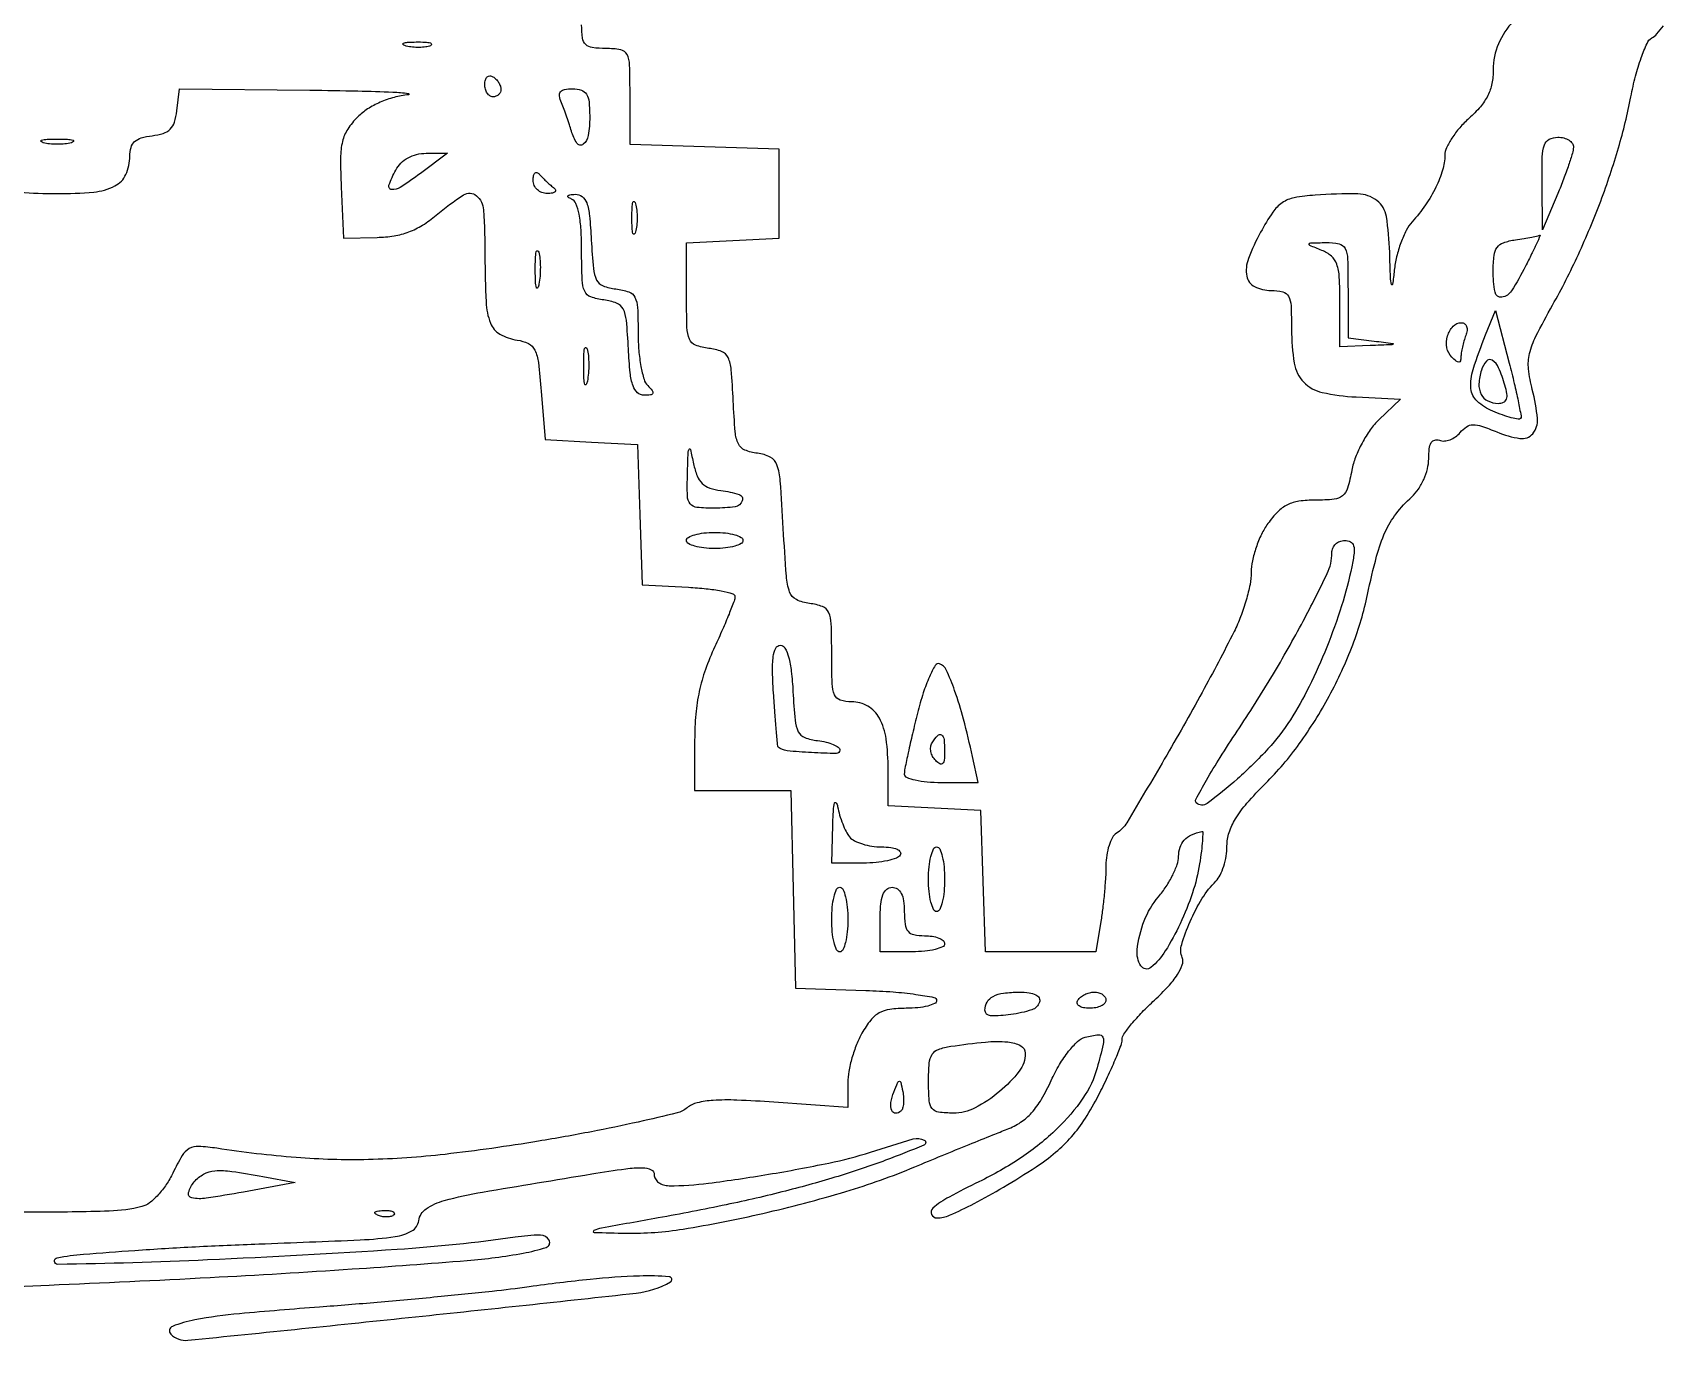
# Model space of a CAD drawing. Extents: x 283 to 3298, y 79 to 3222.
# Drawn here: x 2982.9 to 3185.1, y 1382.8 to 1545 of the extents above; entities that cross this region are included whole.
import ezdxf

# ---------------------------------------------------------------- set-up
doc = ezdxf.new("R2010")
doc.units = 0

msp = doc.modelspace()

# ---------------------------------------------------------------- linework, layer by layer
for points in [[(2956.5, 1388.5), (2985, 1389.688083, 0.002594), (3004.950024, 1390.623459, 0.003764), (3022.550054, 1391.673093, 0.003478), (3036.830459, 1392.73252, 0.024406), (3043.75, 1393.635834, 0.033699), (3046.615365, 1394.355245, 0.460232), (3046.979876, 1395.230108, 0.289847), (3045.891834, 1395.880361, 0.029389), (3042.75, 1395.614828, -0.019492), (3028.14516, 1394.088987, -0.005109), (3004.632547, 1392.796859, -0.00712), (2986.082106, 1392.232001, -0.922476), (2986, 1393.077494, -0.023566), (2989.241817, 1393.502274, -0.003774), (2995.6125, 1393.984922, -0.004168), (3003.130998, 1394.434541, -0.003645), (3011, 1394.781817, 0.001667), (3023.553243, 1395.286063, 0.025177), (3027.899215, 1395.69502, 0.092605), (3029.943198, 1396.392509, 0.233016), (3030.807409, 1397.657342, -0.211984), (3031.733291, 1399.136366, -0.082557), (3033.976208, 1400.162158, -0.023964), (3038.717311, 1401.203892, -0.001651), (3052.25, 1403.458203, -0.005412), (3056.482574, 1404.101974, -0.038169), (3058.55914, 1404.234678, -0.109768), (3059.606673, 1403.988142, -0.287823), (3060, 1403.361467, 0.134187), (3060.141891, 1402.842281, 0.100453), (3060.540793, 1402.399931, 0.087235), (3061.137487, 1402.102264, 0.072302), (3061.840996, 1402, 0.032009), (3066.729636, 1402.313283, 0.009388), (3074.176172, 1403.414112, 0.009625), (3081.655222, 1404.812142, 0.026883), (3086.813879, 1406.172286, -0.006709), (3092.101628, 1407.797147, -0.198197), (3093.470201, 1407.650687, -0.631419), (3093.436528, 1407.022346, -0.008207), (3088.685003, 1405.155103, -0.01547), (3082.809918, 1403.161855, -0.011917), (3076.289653, 1401.341063, -0.010604), (3068.928562, 1399.638666, -0.007242), (3060.5, 1398.003852, 0.000678), (3053.47866, 1396.737388, 0.065376), (3052.50974, 1396.426613, 0.788466), (3052.555416, 1396.207464, 0.003411), (3056.5, 1396.116117, 0.044349), (3063.58918, 1396.629618, 0.016195), (3073.471342, 1398.564359, 0.016382), (3083.729933, 1401.276719, 0.025924), (3092.292979, 1404.335504, -0.001033), (3095.673946, 1405.736556, -0.001046), (3099.046055, 1407.117537, -0.001017), (3101.98562, 1408.307237, -0.004283), (3103.75742, 1409.002554, 0.056278), (3105.414235, 1409.860563, 0.061755), (3106.781252, 1411.044208, 0.051271), (3108.000997, 1412.712344, 0.024704), (3109.224051, 1415.064413, -0.025548), (3110.24076, 1417.011625, -0.033619), (3111.371208, 1418.665783, -0.037422), (3112.484646, 1419.881492, -0.125323), (3113.422961, 1420.400356, -0.030893), (3115.068775, 1420.723732, -0.344745), (3115.607862, 1420.406621, -0.155208), (3115.666347, 1419.53685, -0.007146), (3114.907963, 1416.628838, -0.084018), (3113.142925, 1412.850723, -0.049699), (3109.913589, 1409.047721, -0.044224), (3105.52068, 1405.501976, -0.035729), (3100.25572, 1402.492577, 0.0122), (3096.54942, 1400.599456, 0.053884), (3094.535095, 1399.208627, 0.329543), (3094.363254, 1398.447891, 0.297401), (3095.04966, 1398, 0.105356), (3096.610674, 1398.332618, 0.014191), (3099.650412, 1399.794446, 0.015269), (3103.305369, 1401.825325, 0.010481), (3107.327651, 1404.339635, 0.029856), (3109.749056, 1406.13993, 0.038602), (3111.724412, 1408.079204, 0.037004), (3113.439474, 1410.366071, 0.024324), (3115.077651, 1413.221483, 0.007733), (3116.196892, 1415.499058, 0.010214), (3117.14156, 1417.609531, 0.007875), (3117.863221, 1419.392041, 0.092496), (3118, 1420.125094, -0.155963), (3118.209861, 1420.781518, -0.017219), (3119.180978, 1422.050244, -0.019682), (3120.480615, 1423.511005, -0.014716), (3122.020351, 1425.018788, 0.019897), (3123.710979, 1426.708988, 0.041992), (3124.849833, 1428.17094, 0.057186), (3125.455598, 1429.382557, 0.18088), (3125.447997, 1430.274921, -0.164958), (3125.383374, 1431.912739, -0.031814), (3126.418584, 1434.738693, -0.034378), (3127.937033, 1437.630774, -0.058365), (3129.629675, 1439.772532, 0.082808), (3130.155741, 1440.509165, 0.037396), (3130.597467, 1441.61458, 0.0357), (3130.898921, 1442.879037, 0.04069), (3131, 1444.119048, -0.078817), (3131.265523, 1445.79302, -0.059276), (3132.04901, 1447.487804, -0.042358), (3133.472022, 1449.414672, -0.016158), (3135.75601, 1451.851248, 0.040187), (3139.96561, 1456.797972, 0.032428), (3143.672688, 1462.712137, 0.032396), (3146.587788, 1469.063368, 0.03984), (3148.42652, 1475.31879, -0.01285), (3149.541296, 1480.038384, -0.041962), (3150.615269, 1483.05982, -0.05757), (3151.968642, 1485.315493, -0.044983), (3153.907376, 1487.416176, 0.06086), (3154.721478, 1488.356337, 0.043475), (3155.395793, 1489.575559, 0.043498), (3155.848745, 1490.892104, 0.061181), (3156, 1492.123603, -0.028677), (3156.072032, 1493.37848, -0.103588), (3156.323363, 1494.134064, -0.200776), (3156.751135, 1494.457208, -0.155506), (3157.339786, 1494.423106, 0.111971), (3157.94297, 1494.336015, 0.069532), (3158.644293, 1494.491711, 0.064265), (3159.332896, 1494.855167, 0.066112), (3159.899259, 1495.378615, -0.07174), (3160.693278, 1496.096144, -0.144872), (3161.490654, 1496.346179, -0.087401), (3162.564428, 1496.174834, -0.015797), (3164.460286, 1495.452147, 0.060357), (3167.318592, 1494.645027, 0.263077), (3168.903989, 1495.241506, 0.201322), (3169.478169, 1497.103502, 0.037608), (3168.848308, 1500.699493, -0.034806), (3168.38424, 1503.26441, -0.086365), (3168.503795, 1505.162812, -0.058827), (3169.295166, 1507.312652, -0.009918), (3171.360945, 1511.184961, 0.019327), (3174.558956, 1517.461187, 0.018345), (3177.323211, 1524.074423, 0.018762), (3179.531999, 1530.701649, 0.023287), (3181.061777, 1537.01773, -0.016355), (3181.640031, 1539.55859, -0.021498), (3182.341563, 1541.830746, -0.019629), (3183.065366, 1543.633962, -0.154335), (3183.657818, 1544.299702, 0.076651), (3184.283406, 1544.816371, 0.021292), (3185.090551, 1545.80458, 0.020967)], [(3166.507326, 1546.383736, 0.092433), (3164.650188, 1543.572988, 0.100218), (3164, 1540.361692, -0.049148), (3163.830564, 1538.642118, -0.066581), (3163.326168, 1537.166648, -0.061107), (3162.412288, 1535.785156, -0.034134), (3161, 1534.342416, 0.032045), (3159.851931, 1533.179341, 0.033584), (3158.88125, 1531.896346, 0.035675), (3158.203146, 1530.681874, 0.109918), (3158, 1529.768961, -0.07332), (3157.727509, 1527.920718, -0.040811), (3156.893338, 1525.79737, -0.03714), (3155.602357, 1523.594803, -0.032452), (3153.945188, 1521.5, 0.065999), (3153.223694, 1520.450709, 0.02953), (3152.552385, 1518.9125, 0.028597), (3152.024837, 1517.178155, 0.034496), (3151.738254, 1515.5, -0.009121), (3151.531584, 1513.76289, -0.823122), (3151.387763, 1513.754716, -0.053728), (3151.265874, 1514.602136, -0.002133), (3151.168103, 1517.730948, 0.032858), (3150.755435, 1522.17154, 0.191814), (3149.577056, 1524.149102, 0.161208), (3147.230039, 1524.965426, 0.021654), (3141.932909, 1524.815794, 0.026997), (3139.338377, 1524.488402, 0.10482), (3137.847337, 1523.878323, 0.096783), (3136.669994, 1522.689564, 0.021168), (3135.169287, 1520.21572, 0.03457), (3133.653907, 1516.944714, 0.136562), (3133.449237, 1514.757027, 0.238349), (3134.41417, 1513.477463, 0.114674), (3136.468615, 1513, -0.05943), (3137.908327, 1512.82827, -0.215447), (3138.6184, 1512.275075, -0.110499), (3138.935414, 1511.104329, -0.011084), (3139, 1508.19113, 0.040386), (3139.340341, 1503.984452, 0.151011), (3140.507229, 1501.636412, 0.150431), (3142.798542, 1500.351124, 0.039978), (3147, 1499.790428), (3152.5, 1499.5), (3149.83558, 1496.964642, 0.048992), (3148.764071, 1495.723823, 0.030251), (3147.749128, 1494.08287, 0.030174), (3146.934967, 1492.32208, 0.046867), (3146.474289, 1490.714642, -0.023364), (3145.948079, 1488.488983, -0.152089), (3145.32444, 1487.538665, -0.150455), (3144.268096, 1487.105053, -0.022714), (3141.956803, 1487, 0.033542), (3139.920921, 1486.863272, 0.081199), (3138.483372, 1486.424629, 0.084727), (3137.296949, 1485.564578, 0.03895), (3136.068094, 1484.09563, 0.042694), (3135.276036, 1482.754398, 0.02956), (3134.607503, 1481.123374, 0.029911), (3134.148936, 1479.467051, 0.052621), (3134, 1478.055791, -0.049068), (3133.852615, 1476.557561, -0.021128), (3133.378082, 1474.604632, -0.020664), (3132.693423, 1472.551939, -0.025676), (3131.882834, 1470.710162, -0.009005), (3127.913326, 1463.158429, -0.006519), (3123.231555, 1454.885826, -0.002534), (3118.582319, 1447.00697, -0.120443), (3117.29511, 1445.70031, 0.13133), (3116.796276, 1445.171742, 0.044952), (3116.377206, 1444.195438, 0.040981), (3116.088819, 1442.983964, 0.037102), (3115.988994, 1441.70031, -0.014381), (3115.94087, 1440.206219, -0.00739), (3115.799145, 1438.338529, -0.007338), (3115.596472, 1436.418947, -0.010986), (3115.358152, 1434.75), (3114.738315, 1431), (3107.908091, 1431), (3101.077866, 1431), (3100.788933, 1439.75), (3100.5, 1448.5), (3094.75, 1448.799904), (3089, 1449.099808), (3089, 1453.615645, 0.03381), (3088.743141, 1457.409842, 0.090407), (3087.905387, 1459.97635, 0.137344), (3086.474237, 1461.45576, 0.133026), (3084.464816, 1462, -0.074919), (3083.057131, 1462.212115, -0.223086), (3082.35385, 1462.851828, -0.091128), (3082.055836, 1464.236708, -0.007551), (3082, 1467.933578, 0.007998), (3081.939959, 1471.686837, 0.095921), (3081.620802, 1473.092605, 0.204897), (3080.859738, 1473.804587, 0.058399), (3079.25, 1474.183578, -0.086504), (3077.62188, 1474.664359, -0.196324), (3076.787438, 1475.609329, -0.06593), (3076.378385, 1477.586826, -0.004202), (3076, 1483.5, 0.004252), (3075.623053, 1489.381587, 0.064808), (3075.214798, 1491.375698, 0.193679), (3074.388946, 1492.328789, 0.09007), (3072.796109, 1492.811973, -0.066418), (3071.231836, 1493.207254, -0.191863), (3070.435889, 1493.962657, -0.088259), (3070.043082, 1495.461278, -0.008117), (3069.796109, 1499.311973, 0.008056), (3069.548337, 1503.182527, 0.089724), (3069.153792, 1504.671603, 0.19332), (3068.349797, 1505.42194, 0.063686), (3066.75, 1505.816422, -0.06164), (3065.132801, 1506.208208, -0.208055), (3064.370088, 1506.949361, -0.090665), (3064.056826, 1508.428966, -0.006951), (3064, 1512.516518), (3064, 1518.900192), (3069.75, 1519.200096), (3075.5, 1519.5), (3075.5, 1525), (3075.5, 1530.5), (3066.25, 1530.787526), (3057, 1531.075052), (3057, 1537.037526, 0.006821), (3056.94629, 1540.974304, 0.110162), (3056.624213, 1542.253127, 0.236325), (3055.840447, 1542.837284, 0.04412), (3054, 1543, -0.030559), (3052.322096, 1543.102645, -0.163719), (3051.507143, 1543.493056, -0.168585), (3051.107071, 1544.289603, -0.032867), (3051, 1545.916667, 0.039928)], [(2981.358763, 1525.182546, 0.019992), (2985.922445, 1525, 0.021899), (2990.533892, 1525.202072, 0.096393), (2993.138231, 1525.950327, 0.168487), (2994.505276, 1527.37434, 0.108207), (2995, 1529.633578, -0.067821), (2995.148498, 1530.723318, -0.138945), (2995.593219, 1531.453594, -0.117534), (2996.414183, 1531.916789, -0.041307), (2997.75, 1532.183578, 0.046929), (2999.133312, 1532.476032, 0.121406), (3000, 1533, 0.121406), (3000.523968, 1533.866688, 0.046929), (3000.816422, 1535.25), (3001.132845, 1538), (3017.316422, 1537.831897, -0.002553), (3023.275309, 1537.739566, -0.006557), (3027.583059, 1537.594283, -0.019315), (3029.542658, 1537.426424, -0.892958), (3029.540799, 1537.25906, 0.039472), (3027.757593, 1536.933143, 0.037843), (3026.02148, 1536.328127, 0.039363), (3024.470208, 1535.501367, 0.054316), (3023.240839, 1534.513566, 0.051454), (3022.0018, 1532.989419, 0.087414), (3021.355579, 1531.483596, 0.057511), (3021.117011, 1529.437974, 0.012128), (3021.20004, 1525.836403), (3021.5, 1519.5), (3025.652551, 1519.579109, 0.036113), (3027.745129, 1519.770574, 0.048946), (3029.577729, 1520.260545, 0.048969), (3031.279477, 1521.097172, 0.036195), (3032.979277, 1522.329109, -0.030085), (3036.364873, 1524.846442, -0.331035), (3037.953904, 1524.750735, -0.206032), (3038.841918, 1522.980262, -0.014138), (3039.015313, 1517.25, 0.01063), (3039.147319, 1511.569562, 0.080529), (3039.691799, 1508.953566, 0.173271), (3040.872591, 1507.57716, 0.095084), (3043, 1506.850815, -0.081352), (3044.395578, 1506.416415, -0.167896), (3045.184618, 1505.609175, -0.080032), (3045.634395, 1504.054317, -0.009681), (3046, 1500.5), (3046.5, 1494.5), (3052.211778, 1494.201237), (3057.923557, 1493.902473), (3058.211778, 1485.201237), (3058.5, 1476.5), (3064.25, 1476.200096, -0.013857), (3066.454246, 1476.023773, -0.022498), (3068.310937, 1475.738367, -0.018454), (3069.73489, 1475.398317, -0.336802), (3070, 1475.049393, -0.090517), (3069.898819, 1474.495065, -0.00521), (3069.268495, 1472.87716, -0.007799), (3068.463688, 1470.960373, -0.005643), (3067.509769, 1468.849297, 0.024226), (3066.348327, 1466.001515, 0.031641), (3065.58319, 1463.295327, 0.030962), (3065.15472, 1460.467573, 0.021732), (3065.009769, 1457.25), (3065, 1451), (3070.969221, 1451), (3076.938442, 1451), (3077.219221, 1438.75), (3077.5, 1426.5), (3086.25, 1426.211067, -0.010294), (3089.604705, 1426.031098, -0.01693), (3092.429688, 1425.724695, -0.010936), (3094.674159, 1425.353799, -0.360829), (3095, 1424.961067, -0.292248), (3094.762137, 1424.58887, -0.045284), (3093.898438, 1424.280456, -0.03852), (3092.687092, 1424.065699, -0.024199), (3091.25, 1423.993677, 0.032258), (3089.203787, 1423.858062, 0.095277), (3087.872469, 1423.415913, 0.099227), (3086.830808, 1422.523398, 0.036796), (3085.75, 1420.912638, 0.035628), (3085.079646, 1419.511356, 0.024374), (3084.514062, 1417.839687, 0.024635), (3084.125381, 1416.16647, 0.044777), (3084, 1414.769218), (3084, 1411.700515), (3074.830023, 1412.351418, 0.007446), (3070.243067, 1412.608427, 0.026256), (3067.291054, 1412.574714, 0.041308), (3065.311173, 1412.28259, 0.119045), (3064.080023, 1411.663339, -0.115985), (3062.836365, 1411.02836, -0.004975), (3058.018735, 1409.894335, -0.008282), (3052.229458, 1408.692623, -0.005783), (3045.664606, 1407.52147, -0.012548), (3034.066408, 1405.888441, -0.023154), (3024.567765, 1405.23688, -0.025232), (3015.619938, 1405.489857, -0.018666), (3005.784095, 1406.636419, 0.025499), (3003.530773, 1406.867938, 0.141763), (3002.358847, 1406.59323, 0.132881), (3001.475515, 1405.726149, 0.021377), (3000.334022, 1403.574263, -0.037613), (2999.514588, 1402.143622, -0.037497), (2998.489315, 1400.850324, -0.040104), (2997.421224, 1399.864507, -0.105209), (2996.489382, 1399.407979, -0.054396), (2992.44632, 1398.849686, -0.006262), (2983.259084, 1398.702585, -0.008236), (2973.573434, 1398.828349, -0.015498)]]:
    msp.add_lwpolyline(points, format="xyb")
for points in [[(3032.269032, 1543.344063, -0.06278), (3031.671085, 1543.185595, -0.030339), (3030.880008, 1543.127736, -0.029507), (3030.036634, 1543.167106, -0.037336), (3029.269032, 1543.307009, -0.087174), (3028.883358, 1543.48334, -0.597527), (3028.900903, 1543.643467, -0.080377), (3029.431793, 1543.764444, -0.012823), (3030.5, 1543.805051, -0.014395), (3031.580113, 1543.787295, -0.052471), (3032.257153, 1543.684921, -0.333666), (3032.386009, 1543.52287, -0.31318)], [(3041, 1537.940983, -0.105429), (3040.923444, 1537.581949, -0.099231), (3040.70625, 1537.276414, -0.096318), (3040.381732, 1537.071618, -0.092995), (3040, 1537, -0.153634), (3039.618621, 1537.120018, -0.097988), (3039.29375, 1537.457961, -0.080552), (3039.074545, 1537.962904, -0.062283), (3039, 1538.559017, -0.066118), (3039.073267, 1539.110654, -0.138808), (3039.29375, 1539.478525, -0.191142), (3039.620352, 1539.607943, -0.139169), (3040, 1539.5, -0.06081), (3040.382515, 1539.193797, -0.051032), (3040.70625, 1538.7871, -0.053229), (3040.926698, 1538.346558, -0.089642)], [(3052, 1534.5, -0.037857), (3051.826022, 1532.205452, -0.19301), (3051.188678, 1531.124352, -0.43576), (3050.420329, 1531.252387, -0.076097), (3049.730085, 1532.75, 0.008968), (3049.485525, 1533.546482, 0.005119), (3049.163086, 1534.5, 0.005111), (3048.818892, 1535.453134, 0.008443), (3048.506465, 1536.25, -0.053726), (3048.256459, 1537.109104, -0.214678), (3048.387312, 1537.62784, -0.18712), (3048.882599, 1537.918569, -0.040231), (3049.893011, 1538, -0.077451), (3050.97047, 1537.832093, -0.181898), (3051.599501, 1537.334715, -0.113796), (3051.917516, 1536.359648, -0.022166)], [(2987.75, 1531.310674, -0.039571), (2986.952734, 1531.168469, -0.024357), (2986, 1531.122029, -0.024357), (2985.047266, 1531.168469, -0.039571), (2984.25, 1531.310674, -0.161593), (2983.99086, 1531.478988, -0.542911), (2984.042187, 1531.633659, -0.052887), (2984.748017, 1531.740287, -0.011065), (2986, 1531.767997, -0.011065), (2987.251983, 1531.740287, -0.052887), (2987.957813, 1531.633659, -0.542911), (2988.00914, 1531.478988, -0.161593)], [(3173.944127, 1530.75, -0.061844), (3173.81972, 1530.017348, -0.008578), (3173.349993, 1528.545312, -0.009716), (3172.727078, 1526.814555, -0.008098), (3172, 1525), (3170.111745, 1520.5), (3170.055873, 1526.25, -0.008909), (3170.08277, 1529.569885, -0.075172), (3170.343873, 1531.038234, -0.192583), (3170.942002, 1531.738992, -0.121528), (3172, 1532, -0.060907), (3172.760685, 1531.906993, -0.082206), (3173.396087, 1531.632812, -0.102383), (3173.810557, 1531.226496, -0.160339)], [(3031.01589, 1527.511723, -0.012838), (3028.501669, 1525.754643, -0.180688), (3027.447033, 1525.511302, -0.481308), (3027.118127, 1526.056437, -0.034291), (3027.954163, 1527.914354, -0.073133), (3028.600777, 1528.78755, -0.070785), (3029.478, 1529.448972, -0.067792), (3030.5405, 1529.860273, -0.058558), (3031.729463, 1530), (3034.388559, 1530)], [(3047.5, 1525.776946, -0.111066), (3047.749502, 1525.485745, -0.327207), (3047.71351, 1525.239691, -0.159858), (3047.381294, 1525.068396, -0.037587), (3046.75, 1525.015313, -0.092982), (3046.077293, 1525.13542, -0.098893), (3045.510203, 1525.490372, -0.101386), (3045.132985, 1526.027441, -0.102919), (3045, 1526.666667, -0.043317), (3045.050454, 1527.247958, -0.152297), (3045.220313, 1527.577897, -0.297449), (3045.466001, 1527.631514, -0.129577), (3045.75, 1527.4283, 0.019542), (3046.109237, 1527.02775, 0.01106), (3046.573437, 1526.569889, 0.011028), (3047.062566, 1526.128314, 0.017789)], [(3052.200096, 1519.25, 0.009338), (3052.45148, 1515.704602, 0.094375), (3052.855268, 1514.287879, 0.189132), (3053.660502, 1513.565663, 0.060748), (3055.25, 1513.183578, -0.053599), (3056.843534, 1512.824462, -0.198031), (3057.603522, 1512.15823, -0.105134), (3057.933611, 1510.868396, -0.010261), (3058, 1507.633578, 0.021048), (3058.088089, 1505.541946, 0.025061), (3058.3525, 1503.584863, 0.025053), (3058.734648, 1501.985208, 0.125859), (3059.2, 1501.2, -0.027234), (3059.752822, 1500.583437, -0.264772), (3059.80623, 1500.25, -0.280377), (3059.547921, 1500.047347, -0.02964), (3058.749904, 1500, -0.186919), (3057.928839, 1500.318057, -0.126847), (3057.373744, 1501.166599, -0.057243), (3057.022581, 1502.793408, -0.011532), (3056.799904, 1505.75, 0.009338), (3056.54852, 1509.295398, 0.094375), (3056.144732, 1510.712121, 0.189132), (3055.339498, 1511.434337, 0.060748), (3053.75, 1511.816422, -0.057811), (3052.141866, 1512.193046, -0.204213), (3051.381038, 1512.899607, -0.09695), (3051.060702, 1514.291653, -0.008221), (3051, 1517.983089, 0.01529), (3050.92253, 1520.515819, 0.03328), (3050.675029, 1522.443536, 0.042484), (3050.289892, 1523.787215, 0.208757), (3049.75, 1524.337719, -0.044422), (3049.32807, 1524.553275, -0.442643), (3049.297101, 1524.727154, -0.199342), (3049.534984, 1524.863386, -0.020044), (3050.200096, 1524.921053, -0.178722), (3051.056992, 1524.649109, -0.143659), (3051.626167, 1523.859243, -0.060908), (3051.976101, 1522.274933, -0.010903)], [(3057.689326, 1520.25, -0.161593), (3057.521012, 1519.99086, -0.542911), (3057.366341, 1520.042187, -0.052887), (3057.259713, 1520.748017, -0.011065), (3057.232003, 1522, -0.011065), (3057.259713, 1523.251983, -0.052887), (3057.366341, 1523.957813, -0.542911), (3057.521012, 1524.00914, -0.161593), (3057.689326, 1523.75, -0.039571), (3057.831531, 1522.952734, -0.024357), (3057.877971, 1522, -0.024357), (3057.831531, 1521.047266, -0.039571)], [(3146, 1513.063358), (3146, 1507.126717), (3149.25, 1506.723396, -0.000683), (3151.553502, 1506.434336, -0.602997), (3151.584473, 1506.351893, -0.202828), (3151.426656, 1506.276691, -0.000452), (3148.75, 1506.160037), (3145, 1506), (3145, 1511.532224, 0.01244), (3144.922544, 1514.644962, 0.071755), (3144.607454, 1516.257053, 0.13068), (3143.938804, 1517.24249, 0.08333), (3142.75, 1517.968838, -0.003715), (3141.261585, 1518.579992, -0.437793), (3141.197694, 1518.755875, -0.271587), (3141.401499, 1518.884656, -0.002527), (3143.25, 1518.936614, -0.055144), (3144.890158, 1518.793344, -0.238257), (3145.636863, 1518.207698, -0.102865), (3145.946469, 1516.902445, -0.006972)], [(3168, 1516, -0.02241), (3166.268507, 1512.951587, -0.22067), (3165.061131, 1512.169068, -0.4057), (3164.22602, 1512.778153, -0.042481), (3164, 1515.433578, -0.026414), (3164.100773, 1517.339842, -0.129364), (3164.480561, 1518.339939, -0.156845), (3165.261337, 1518.920548, -0.044508), (3166.75, 1519.283746, 0.003599), (3167.823246, 1519.454239, 0.005161), (3168.771595, 1519.621976, 0.002878), (3169.568645, 1519.776206, 0.07746), (3169.770324, 1519.850168, -0.719742), (3169.823378, 1519.80157, -0.003119), (3169.3618, 1518.780987, -0.006581), (3168.763692, 1517.524051, -0.003611)], [(3045.707261, 1513.761659, -0.082665), (3045.54341, 1513.319562, -0.67161), (3045.394187, 1513.339362, -0.053901), (3045.284834, 1514.071102, -0.008901), (3045.252183, 1515.5, -0.009782), (3045.273069, 1516.938425, -0.038992), (3045.37161, 1517.814362, -0.417468), (3045.523779, 1517.916221, -0.285845), (3045.68708, 1517.761659, -0.041951), (3045.830983, 1516.934218, -0.020826), (3045.880728, 1515.869594, -0.020511), (3045.840609, 1514.754739, -0.028254)], [(3167.372963, 1497.115398, -0.279716), (3167.112931, 1497.02085, -0.015566), (3166.236853, 1497.224019, -0.020315), (3165.159071, 1497.556983, -0.013111), (3163.939036, 1498.025252, -0.089263), (3162.02066, 1499.256909, -0.18454), (3161.246322, 1500.831604, -0.101539), (3161.510645, 1503.217365, -0.017665), (3163.064482, 1507.5), (3164.274489, 1510.5), (3165.978143, 1504, -0.005513), (3166.608821, 1501.480826, -0.008598), (3167.090629, 1499.296398, -0.003601), (3167.45348, 1497.436701, -0.218914)], [(3160.606989, 1507.418213, 0.020216), (3160.374572, 1506.73067, 0.016106), (3160.178303, 1505.9726, 0.016397), (3160.042047, 1505.257735, 0.038908), (3160, 1504.718213, -0.067079), (3159.937689, 1504.255842, -0.341337), (3159.743485, 1504.10973, -0.172056), (3159.418147, 1504.229831, -0.02275), (3158.867217, 1504.732783, -0.155882), (3158.270138, 1505.890603, -0.111155), (3158.35024, 1507.357448, -0.121807), (3159.031951, 1508.552585, -0.205315), (3160.075604, 1509, -0.162438), (3160.459252, 1508.871984, -0.151794), (3160.70191, 1508.535923, -0.110153), (3160.755665, 1508.02424, -0.062998)], [(3051.707261, 1501.761659, -0.082665), (3051.54341, 1501.319562, -0.67161), (3051.394187, 1501.339362, -0.053901), (3051.284834, 1502.071102, -0.008901), (3051.252183, 1503.5, -0.009782), (3051.273069, 1504.938425, -0.038992), (3051.37161, 1505.814362, -0.417468), (3051.523779, 1505.916221, -0.285845), (3051.68708, 1505.761659, -0.041951), (3051.830983, 1504.934218, -0.020826), (3051.880728, 1503.869594, -0.020511), (3051.840609, 1502.754739, -0.028254)], [(3162.534789, 1503.109612, 0.06423), (3162.22954, 1501.423016, 0.131132), (3162.507935, 1500.116945, 0.162489), (3163.338773, 1499.298561, 0.114417), (3164.626405, 1499, 0.10173), (3165.282443, 1499.134874, 0.205945), (3165.63855, 1499.510251, 0.129306), (3165.702773, 1500.179536, 0.032983), (3165.454993, 1501.25, 0.027548), (3164.671739, 1503.405844, 0.151181), (3163.880089, 1504.338772, 0.375233), (3163.152602, 1504.228151, 0.098974)], [(3068.254748, 1488.183578, -0.045249), (3070.511865, 1487.713824, -0.425141), (3070.916248, 1486.920076, -0.279607), (3070.032998, 1486.187056, -0.036874), (3067.5, 1486, -0.022425), (3065.291971, 1486.09908, -0.205054), (3064.464098, 1486.54512, -0.163294), (3064.11395, 1487.50921, -0.01312), (3064.118315, 1490.25, -0.001672), (3064.201194, 1492.907642, -0.127862), (3064.321496, 1493.312463, -0.673513), (3064.476545, 1493.287781, -0.004608), (3064.873062, 1491.5, 0.041667), (3065.323697, 1490.002642, 0.105267), (3065.949016, 1489.059312, 0.113167), (3066.873364, 1488.492234, 0.052585)], [(3071, 1482, -0.277684), (3070.767902, 1481.614308, -0.052312), (3069.971875, 1481.29375, -0.042582), (3068.841111, 1481.072542, -0.027026), (3067.5, 1481, -0.027026), (3066.158889, 1481.072542, -0.042582), (3065.028125, 1481.29375, -0.052312), (3064.232098, 1481.614308, -0.277684), (3064, 1482, -0.277684), (3064.232098, 1482.385692, -0.052312), (3065.028125, 1482.70625, -0.042582), (3066.158889, 1482.927458, -0.027026), (3067.5, 1483, -0.027026), (3068.841111, 1482.927458, -0.042582), (3069.971875, 1482.70625, -0.052312), (3070.767902, 1482.385692, -0.277684)], [(3146.471771, 1478.75, -0.024294), (3145.195952, 1473.89425, -0.019055), (3143.36135, 1468.767003, -0.019281), (3141.17896, 1463.883726, -0.027927), (3138.853827, 1459.772209, -0.042583), (3136.080409, 1456.166284, -0.026872), (3132.289528, 1452.443619, -0.018862), (3128.548979, 1449.38854, -0.374277), (3127.183595, 1449.483072, -0.333505), (3127.124851, 1449.895188, -0.004382), (3128.470683, 1452.29565, -0.010445), (3130.160963, 1455.111379, -0.006414), (3132.263144, 1458.359833, 0.011485), (3136.625805, 1465.253627, 0.013317), (3140.447754, 1472.012953, 0.01036), (3143.414645, 1477.893483, 0.112102), (3144, 1480.471483, -0.102439), (3144.120766, 1481.054751, -0.098682), (3144.463965, 1481.550998, -0.097108), (3144.976596, 1481.883498, -0.095739), (3145.579455, 1482, -0.119526), (3146.314433, 1481.821756, -0.209746), (3146.701647, 1481.344344, -0.10098), (3146.762707, 1480.429962, -0.018442)], [(3077.200096, 1463.25, 0.009338), (3077.45148, 1459.704602, 0.094375), (3077.855268, 1458.287879, 0.189132), (3078.660502, 1457.565663, 0.060748), (3080.25, 1457.183578, -0.029503), (3081.303347, 1456.998914, -0.043773), (3082.192187, 1456.704334, -0.052654), (3082.815871, 1456.353234, -0.242825), (3083, 1455.996448, -0.41859), (3082.587568, 1455.590124, -0.009204), (3079.494926, 1455.693228, -0.013075), (3076.463646, 1455.92979, -0.148806), (3075.369897, 1456.391541, -0.198935), (3075.312226, 1456.501473, -0.000489), (3075.15061, 1458.304078, -0.002962), (3074.981733, 1460.34605, -0.001827), (3074.806087, 1462.75, -0.010053), (3074.657953, 1465.75981, -0.040305), (3074.75277, 1467.59954, -0.080693), (3075.068354, 1468.645254, -0.286651), (3075.636286, 1469, -0.27337), (3076.209327, 1468.661392, -0.059533), (3076.657655, 1467.553332, -0.038904), (3076.994536, 1465.7804, -0.014475)], [(3092.631496, 1460.583986, 0.003515), (3092.006586, 1458.020063, 0.004733), (3091.479252, 1455.690063, 0.003279), (3091.068993, 1453.732141, 0.05004), (3091, 1453.044484, 0.307402), (3091.275297, 1452.639018, 0.038424), (3092.345215, 1452.306817, 0.034574), (3093.824285, 1452.075521, 0.021504), (3095.579455, 1452), (3100.158911, 1452), (3099.449814, 1455.228497, 0.010292), (3098.336132, 1459.84358, 0.021195), (3097.239378, 1463.392199, 0.021105), (3096.20334, 1465.953774, 0.208574), (3095.359528, 1466.713491, 0.353633), (3094.834138, 1466.516892, 0.028551), (3094.109513, 1465.110727, 0.027833), (3093.348081, 1463.106628, 0.015336)], [(3096, 1455.8, -0.02285), (3095.95293, 1454.770569, -0.178281), (3095.75, 1454.344219, -0.339454), (3095.413659, 1454.303935, -0.062607), (3094.887132, 1454.712868, -0.074436), (3094.512254, 1455.219746, -0.072722), (3094.298536, 1455.818176, -0.077894), (3094.2733, 1456.413694, -0.11056), (3094.446149, 1456.912868, -0.044558), (3095.138681, 1457.837919, -0.382301), (3095.610971, 1457.889506, -0.217734), (3095.929611, 1457.333642, -0.022936)], [(3084.218263, 1445.25, 0.104191), (3084.8177, 1444.769636, 0.040625), (3085.805936, 1444.367188, 0.037987), (3086.981981, 1444.092333, 0.038432), (3088.181462, 1444, -0.029539), (3089.311579, 1443.933176, -0.072395), (3090.113794, 1443.717482, -0.150553), (3090.4976, 1443.390209, -0.287405), (3090.5, 1443, -0.17067), (3090.01959, 1442.612194, -0.031293), (3088.90585, 1442.29375, -0.030444), (3087.49521, 1442.07325, -0.023552), (3085.940983, 1442), (3082, 1442), (3082.136182, 1446.75, -0.008045), (3082.216539, 1448.544387, -0.049546), (3082.363548, 1449.456179, -0.654953), (3082.542954, 1449.483703, -0.095667), (3082.732, 1449, 0.026688), (3082.983321, 1447.951179, 0.022202), (3083.35819, 1446.867188, 0.022773), (3083.791686, 1445.903935, 0.054849)], [(3127.601317, 1441.908234, -0.040721), (3126.721844, 1438.313794, -0.029347), (3125.18944, 1434.47756, -0.029562), (3123.355594, 1431.10328, -0.080459), (3121.573088, 1429.060658, -0.453501), (3120.322779, 1429.260892, -0.168038), (3119.864774, 1431.239169, -0.066372), (3120.74055, 1434.849071, -0.082424), (3122.5, 1437.817631, 0.029953), (3123.456782, 1439.103714, 0.028896), (3124.265625, 1440.510011, 0.030162), (3124.829843, 1441.830243, 0.086103), (3125, 1442.811023, -0.078974), (3125.181785, 1443.954761, -0.108268), (3125.707799, 1444.850593, -0.098541), (3126.603921, 1445.500835, -0.056376), (3127.877808, 1445.921053, -0.486565), (3128.00614, 1445.813029, -0.008555), (3127.952435, 1444.774853, -0.01427), (3127.825222, 1443.47199, -0.008173)], [(3096, 1440, -0.023598), (3095.92761, 1438.467056, -0.037669), (3095.70625, 1437.175, -0.04382), (3095.387127, 1436.251055, -0.295869), (3095, 1436, -0.295869), (3094.612873, 1436.251055, -0.04382), (3094.29375, 1437.175, -0.037669), (3094.07239, 1438.467056, -0.023598), (3094, 1440, -0.023598), (3094.07239, 1441.532944, -0.037669), (3094.29375, 1442.825, -0.04382), (3094.612873, 1443.748945, -0.295869), (3095, 1444, -0.295869), (3095.387127, 1443.748945, -0.04382), (3095.70625, 1442.825, -0.037669), (3095.92761, 1441.532944, -0.023598)], [(3084, 1435, -0.023598), (3083.92761, 1433.467056, -0.037669), (3083.70625, 1432.175, -0.04382), (3083.387127, 1431.251055, -0.295869), (3083, 1431, -0.295869), (3082.612873, 1431.251055, -0.04382), (3082.29375, 1432.175, -0.037669), (3082.07239, 1433.467056, -0.023598), (3082, 1435, -0.023598), (3082.07239, 1436.532944, -0.037669), (3082.29375, 1437.825, -0.04382), (3082.612873, 1438.748945, -0.295869), (3083, 1439, -0.295869), (3083.387127, 1438.748945, -0.04382), (3083.70625, 1437.825, -0.037669), (3083.92761, 1436.532944, -0.023598)], [(3091, 1436, 0.030103), (3091.097235, 1434.386401, 0.144586), (3091.458333, 1433.55, 0.173074), (3092.175563, 1433.126572, 0.047675), (3093.5, 1433, -0.038131), (3094.457356, 1432.926884, -0.057076), (3095.265625, 1432.70625, -0.074992), (3095.817169, 1432.382936, -0.226478), (3096, 1432, -0.295869), (3095.748945, 1431.612873, -0.04382), (3094.825, 1431.29375, -0.037669), (3093.532944, 1431.07239, -0.023598), (3092, 1431), (3088, 1431), (3088, 1435, -0.020272), (3088.076585, 1436.888175, -0.069535), (3088.34375, 1438.083333, -0.128937), (3088.815157, 1438.750359, -0.176579), (3089.5, 1439, -0.152103), (3090.148955, 1438.797909, -0.12651), (3090.625, 1438.25, -0.082504), (3090.911037, 1437.322075, -0.033607)], [(3107.756322, 1424.75, -0.241717), (3106.800548, 1423.805871, -0.040243), (3104.20204, 1423.212529, -0.042967), (3101.684789, 1423.06594, -0.40612), (3101, 1423.769975, -0.132102), (3101.269717, 1424.773029, -0.141485), (3102.001431, 1425.474537, -0.090071), (3103.290958, 1425.878476, -0.030986), (3105.25, 1426, -0.030176), (3106.485922, 1425.925341, -0.085701), (3107.309707, 1425.67803, -0.160575), (3107.715752, 1425.275486, -0.199716)], [(3116, 1425, -0.195654), (3115.844577, 1424.618015, -0.086673), (3115.395164, 1424.29375, -0.066561), (3114.729059, 1424.073608, -0.0466), (3113.940983, 1424, -0.047867), (3113.195401, 1424.071541, -0.104212), (3112.66835, 1424.29375, -0.181468), (3112.441401, 1424.621877, -0.202618), (3112.5, 1425, -0.08825), (3112.842344, 1425.382836, -0.053305), (3113.359775, 1425.70625, -0.051278), (3113.961978, 1425.925833, -0.061875), (3114.559017, 1426, -0.067639), (3115.109818, 1425.925146, -0.08433), (3115.576711, 1425.70625, -0.09965), (3115.888931, 1425.38134, -0.142666)], [(3106, 1418.423077, -0.16603), (3105.238045, 1416.191697, -0.054752), (3102.798519, 1413.663301, -0.054403), (3099.76399, 1411.65258, -0.11969), (3097.076923, 1411, -0.031545), (3095.244642, 1411.115714, -0.197731), (3094.445555, 1411.569603, -0.150739), (3094.078527, 1412.531313, -0.01634), (3094, 1414.933578, -0.01951), (3094.088406, 1417.198339, -0.122025), (3094.451254, 1418.290045, -0.169107), (3095.223232, 1418.904191, -0.046692), (3096.75, 1419.283746, -0.013406), (3101.04587, 1419.817146, -0.047411), (3103.82238, 1419.822623, -0.094783), (3105.426654, 1419.358213, -0.282152)], [(3090.588397, 1411.255064, -0.196036), (3089.935423, 1410.980347, -0.314698), (3089.456234, 1411.307262, -0.128559), (3089.349074, 1412.308598, -0.056398), (3089.696917, 1413.606872, -0.005261), (3090.19236, 1414.8296, -0.286752), (3090.387121, 1414.967698, -0.36589), (3090.556938, 1414.8404, -0.006855), (3090.808853, 1413.671731, -0.034132), (3090.90627, 1412.928682, -0.038293), (3090.89587, 1412.207674, -0.04166), (3090.789937, 1411.605874, -0.132742)], [(3011.5, 1403.134424), (3015.5, 1402.384106), (3009.065808, 1401.209579, -0.007491), (3004.4717, 1400.441883, -0.089168), (3002.676417, 1400.490857, -0.439634), (3002.276234, 1401.162636, -0.100734), (3002.979944, 1402.475834, -0.094594), (3004.146648, 1403.437669, -0.106316), (3005.538755, 1403.851549, -0.05572), (3007.634829, 1403.779876, -0.00998)], [(3027.729167, 1398.395833, -0.126455), (3027.402231, 1398.202593, -0.060344), (3026.916927, 1398.123424, -0.05415), (3026.359369, 1398.160852, -0.051402), (3025.8125, 1398.316886, -0.054073), (3025.395823, 1398.538436, -0.470617), (3025.37858, 1398.720685, -0.168741), (3025.670344, 1398.862007, -0.018894), (3026.416667, 1398.921053, -0.028489), (3027.112848, 1398.910055, -0.077125), (3027.592839, 1398.799335, -0.208169), (3027.77538, 1398.614691, -0.296942)], [(3044.5, 1389.463412, -0.00782), (3039.898261, 1388.896781, -0.002611), (3033.15, 1388.208408, -0.002598), (3025.668532, 1387.523907, -0.002961), (3018.5, 1386.948322, 0.004437), (3008.592835, 1386.123413, 0.022089), (3003.063068, 1385.366033, 0.051045), (3000.272857, 1384.556772, 0.537216), (3000.076383, 1383.590283, 0.225374), (3002.197926, 1382.834899, 0.000752), (3030.422897, 1385.746273, 0.001397), (3057.780528, 1388.687026, 0.103982), (3062, 1390.071724, 0.735293), (3061.854996, 1390.71544, 0.028992), (3058.176341, 1390.800878, 0.017016), (3052.076891, 1390.380723, 0.008838)]]:
    msp.add_lwpolyline(points, format="xyb", close=True)

doc.saveas('drawing.dxf')
